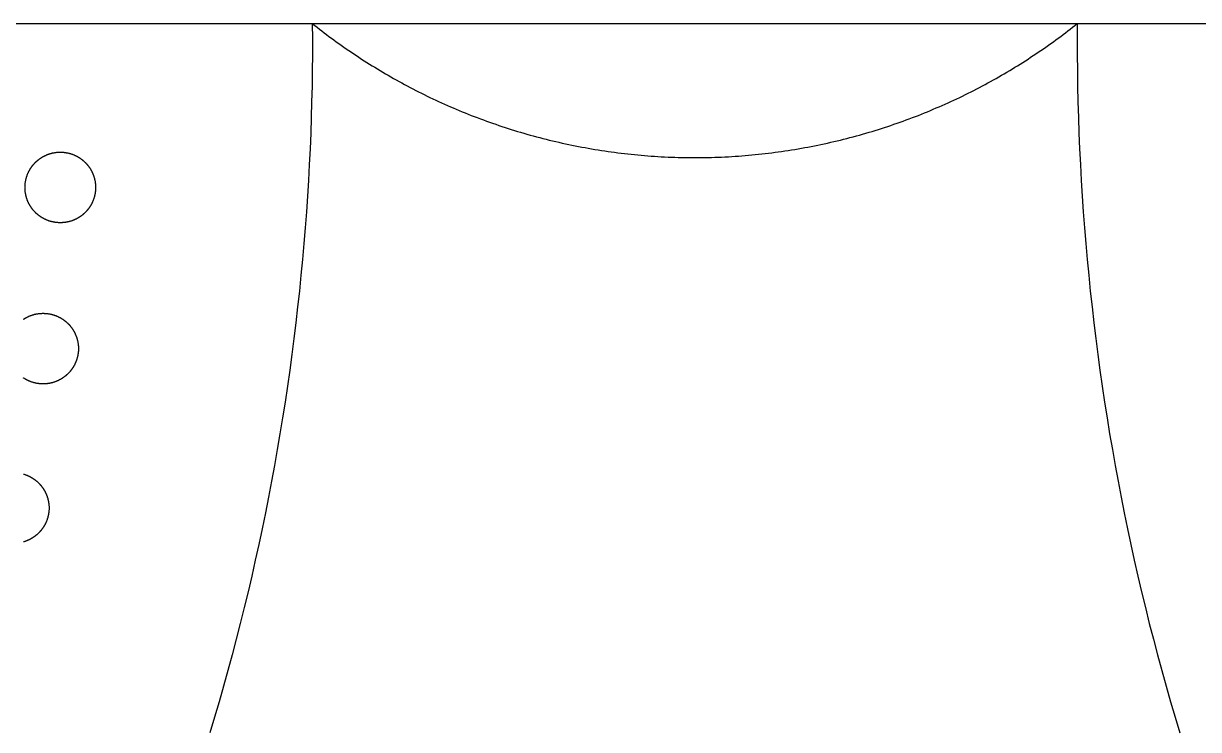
# Model space of a CAD drawing. Extents: x -111 to 2985, y -118 to 122.
# Drawn here: x -62.23 to -42.84, y -53.96 to -42.31 of the extents above; entities that cross this region are included whole.
import ezdxf

# ---------------------------------------------------------------- set-up
doc = ezdxf.new("R2010")
doc.units = 0
doc.layers.add('LAYER_03', color=5, linetype='CONTINUOUS')

msp = doc.modelspace()

# ---------------------------------------------------------------- linework, layer by layer
at = {"layer": 'LAYER_03'}
for points in [[(-110.839, -42.31), (-31.256, -42.31)], [(-57.464, -42.31), (-57.463, -42.567), (-57.463, -42.825), (-57.465, -43.083), (-57.469, -43.342), (-57.475, -43.601), (-57.482, -43.86), (-57.491, -44.119), (-57.502, -44.379), (-57.514, -44.639), (-57.529, -44.899), (-57.545, -45.16), (-57.562, -45.42), (-57.582, -45.681), (-57.603, -45.942), (-57.626, -46.203), (-57.651, -46.465), (-57.678, -46.726), (-57.706, -46.987), (-57.736, -47.249), (-57.768, -47.511), (-57.802, -47.772), (-57.837, -48.034), (-57.875, -48.296), (-57.914, -48.557), (-57.955, -48.819), (-57.998, -49.081), (-58.042, -49.342), (-58.089, -49.604), (-58.137, -49.865), (-58.187, -50.127), (-58.239, -50.388), (-58.292, -50.649), (-58.348, -50.909), (-58.405, -51.17), (-58.464, -51.43), (-58.525, -51.691), (-58.587, -51.95), (-58.652, -52.21), (-58.718, -52.469), (-58.786, -52.729), (-58.856, -52.987), (-58.928, -53.246), (-59.001, -53.504), (-59.077, -53.761), (-59.154, -54.018)], [(-57.464, -42.31), (-57.425, -42.341), (-57.386, -42.371), (-57.347, -42.402), (-57.308, -42.432), (-57.269, -42.462), (-57.229, -42.492), (-57.189, -42.522), (-57.149, -42.552), (-57.109, -42.581), (-57.068, -42.611), (-57.027, -42.64), (-56.986, -42.669), (-56.945, -42.698), (-56.904, -42.727), (-56.862, -42.756), (-56.82, -42.784), (-56.778, -42.812), (-56.736, -42.84), (-56.694, -42.868), (-56.651, -42.896), (-56.608, -42.924), (-56.565, -42.951), (-56.522, -42.979), (-56.479, -43.006), (-56.435, -43.033), (-56.391, -43.059), (-56.347, -43.086), (-56.303, -43.112), (-56.258, -43.138), (-56.214, -43.164), (-56.169, -43.19), (-56.124, -43.216), (-56.079, -43.241), (-56.033, -43.266), (-55.988, -43.291), (-55.942, -43.316), (-55.896, -43.341), (-55.85, -43.365), (-55.804, -43.389), (-55.757, -43.413), (-55.711, -43.437), (-55.664, -43.46), (-55.617, -43.484), (-55.569, -43.507), (-55.522, -43.53), (-55.474, -43.552), (-55.427, -43.575), (-55.379, -43.597), (-55.331, -43.619), (-55.283, -43.641), (-55.234, -43.662), (-55.186, -43.683), (-55.137, -43.704), (-55.088, -43.725), (-55.039, -43.746), (-54.99, -43.766), (-54.94, -43.786), (-54.891, -43.806), (-54.841, -43.826), (-54.791, -43.845), (-54.741, -43.864), (-54.691, -43.883), (-54.641, -43.902), (-54.59, -43.92), (-54.54, -43.939), (-54.489, -43.956), (-54.438, -43.974), (-54.387, -43.992), (-54.336, -44.009), (-54.284, -44.026), (-54.233, -44.042), (-54.182, -44.058), (-54.13, -44.075), (-54.078, -44.09), (-54.026, -44.106), (-53.974, -44.121), (-53.922, -44.136), (-53.87, -44.151), (-53.817, -44.165), (-53.765, -44.18), (-53.712, -44.194), (-53.659, -44.207), (-53.606, -44.221), (-53.553, -44.234), (-53.5, -44.247), (-53.447, -44.259), (-53.394, -44.271), (-53.341, -44.283), (-53.287, -44.295), (-53.233, -44.307), (-53.18, -44.318), (-53.126, -44.329), (-53.072, -44.339), (-53.018, -44.349), (-52.964, -44.359), (-52.91, -44.369), (-52.856, -44.379), (-52.802, -44.388), (-52.748, -44.397), (-52.693, -44.405), (-52.639, -44.413), (-52.584, -44.421), (-52.53, -44.429), (-52.475, -44.436), (-52.42, -44.443), (-52.366, -44.45), (-52.311, -44.457), (-52.256, -44.463), (-52.201, -44.469), (-52.146, -44.474), (-52.091, -44.48), (-52.036, -44.485), (-51.981, -44.489), (-51.926, -44.494), (-51.871, -44.498), (-51.816, -44.501), (-51.76, -44.505), (-51.705, -44.508), (-51.65, -44.511), (-51.594, -44.514), (-51.539, -44.516), (-51.484, -44.518), (-51.429, -44.52), (-51.373, -44.521), (-51.318, -44.522), (-51.262, -44.523), (-51.207, -44.523), (-51.152, -44.523), (-51.096, -44.523), (-51.041, -44.523), (-50.986, -44.522), (-50.93, -44.521), (-50.875, -44.52), (-50.82, -44.518), (-50.764, -44.516), (-50.709, -44.514), (-50.654, -44.511), (-50.598, -44.508), (-50.543, -44.505), (-50.488, -44.501), (-50.433, -44.498), (-50.378, -44.494), (-50.322, -44.489), (-50.267, -44.485), (-50.212, -44.48), (-50.157, -44.474), (-50.102, -44.469), (-50.047, -44.463), (-49.993, -44.457), (-49.938, -44.45), (-49.883, -44.443), (-49.828, -44.436), (-49.774, -44.429), (-49.719, -44.421), (-49.665, -44.413), (-49.61, -44.405), (-49.556, -44.397), (-49.502, -44.388), (-49.447, -44.379), (-49.393, -44.369), (-49.339, -44.359), (-49.285, -44.349), (-49.231, -44.339), (-49.177, -44.329), (-49.124, -44.318), (-49.07, -44.307), (-49.016, -44.295), (-48.963, -44.283), (-48.909, -44.271), (-48.856, -44.259), (-48.803, -44.247), (-48.75, -44.234), (-48.697, -44.221), (-48.644, -44.207), (-48.591, -44.194), (-48.539, -44.18), (-48.486, -44.165), (-48.434, -44.151), (-48.382, -44.136), (-48.329, -44.121), (-48.277, -44.106), (-48.225, -44.09), (-48.174, -44.075), (-48.122, -44.058), (-48.07, -44.042), (-48.019, -44.026), (-47.968, -44.009), (-47.916, -43.992), (-47.865, -43.974), (-47.815, -43.956), (-47.764, -43.939), (-47.713, -43.92), (-47.663, -43.902), (-47.612, -43.883), (-47.562, -43.864), (-47.512, -43.845), (-47.462, -43.826), (-47.413, -43.806), (-47.363, -43.786), (-47.314, -43.766), (-47.265, -43.746), (-47.216, -43.725), (-47.167, -43.704), (-47.118, -43.683), (-47.069, -43.662), (-47.021, -43.641), (-46.973, -43.619), (-46.925, -43.597), (-46.877, -43.575), (-46.829, -43.552), (-46.781, -43.53), (-46.734, -43.507), (-46.687, -43.484), (-46.64, -43.46), (-46.593, -43.437), (-46.546, -43.413), (-46.5, -43.389), (-46.453, -43.365), (-46.407, -43.341), (-46.361, -43.316), (-46.316, -43.291), (-46.27, -43.266), (-46.225, -43.241), (-46.179, -43.216), (-46.134, -43.19), (-46.09, -43.164), (-46.045, -43.138), (-46.001, -43.112), (-45.956, -43.086), (-45.912, -43.059), (-45.868, -43.033), (-45.825, -43.006), (-45.781, -42.979), (-45.738, -42.951), (-45.695, -42.924), (-45.652, -42.896), (-45.61, -42.868), (-45.567, -42.84), (-45.525, -42.812), (-45.483, -42.784), (-45.441, -42.756), (-45.4, -42.727), (-45.358, -42.698), (-45.317, -42.669), (-45.276, -42.64), (-45.235, -42.611), (-45.195, -42.581), (-45.155, -42.552), (-45.114, -42.522), (-45.075, -42.492), (-45.035, -42.462), (-44.995, -42.432), (-44.956, -42.402), (-44.917, -42.371), (-44.878, -42.341), (-44.84, -42.31)], [(-44.84, -42.31), (-44.841, -42.567), (-44.84, -42.825), (-44.838, -43.083), (-44.834, -43.342), (-44.829, -43.601), (-44.821, -43.86), (-44.812, -44.119), (-44.802, -44.379), (-44.789, -44.639), (-44.775, -44.899), (-44.759, -45.16), (-44.741, -45.42), (-44.721, -45.681), (-44.7, -45.942), (-44.677, -46.203), (-44.652, -46.465), (-44.626, -46.726), (-44.597, -46.987), (-44.567, -47.249), (-44.535, -47.511), (-44.501, -47.772), (-44.466, -48.034), (-44.429, -48.296), (-44.389, -48.557), (-44.349, -48.819), (-44.306, -49.081), (-44.261, -49.342), (-44.215, -49.604), (-44.167, -49.865), (-44.117, -50.127), (-44.065, -50.388), (-44.011, -50.649), (-43.956, -50.909), (-43.899, -51.17), (-43.84, -51.43), (-43.779, -51.691), (-43.716, -51.95), (-43.652, -52.21), (-43.585, -52.469), (-43.517, -52.729), (-43.447, -52.987), (-43.375, -53.246), (-43.302, -53.504), (-43.227, -53.761), (-43.15, -54.018)], [(-62.231, -47.192), (-62.228, -47.19), (-62.225, -47.188), (-62.222, -47.186), (-62.219, -47.184), (-62.216, -47.182), (-62.213, -47.18), (-62.209, -47.178), (-62.206, -47.176), (-62.203, -47.174), (-62.2, -47.173), (-62.197, -47.171), (-62.193, -47.169), (-62.19, -47.167), (-62.187, -47.165), (-62.184, -47.163), (-62.18, -47.162), (-62.177, -47.16), (-62.174, -47.158), (-62.171, -47.157), (-62.167, -47.155), (-62.164, -47.153), (-62.161, -47.152), (-62.157, -47.15), (-62.154, -47.149), (-62.148, -47.145), (-62.141, -47.143), (-62.134, -47.14), (-62.127, -47.137), (-62.121, -47.134), (-62.114, -47.131), (-62.107, -47.129), (-62.101, -47.127), (-62.094, -47.124), (-62.087, -47.122), (-62.08, -47.12), (-62.073, -47.118), (-62.067, -47.116), (-62.06, -47.114), (-62.053, -47.112), (-62.046, -47.11), (-62.039, -47.109), (-62.033, -47.107), (-62.026, -47.106), (-62.019, -47.104), (-62.012, -47.103), (-62.006, -47.102), (-61.999, -47.101), (-61.992, -47.1), (-61.985, -47.099), (-61.979, -47.098), (-61.972, -47.097), (-61.965, -47.096), (-61.959, -47.096), (-61.952, -47.095), (-61.945, -47.095), (-61.939, -47.094), (-61.932, -47.094), (-61.926, -47.094), (-61.919, -47.093), (-61.913, -47.093), (-61.906, -47.093), (-61.9, -47.093), (-61.893, -47.093), (-61.887, -47.094), (-61.88, -47.094), (-61.874, -47.094), (-61.867, -47.095), (-61.861, -47.095), (-61.854, -47.096), (-61.847, -47.096), (-61.841, -47.097), (-61.834, -47.098), (-61.827, -47.099), (-61.82, -47.1), (-61.814, -47.101), (-61.807, -47.102), (-61.8, -47.103), (-61.793, -47.104), (-61.787, -47.106), (-61.78, -47.107), (-61.773, -47.109), (-61.766, -47.11), (-61.76, -47.112), (-61.753, -47.114), (-61.746, -47.116), (-61.739, -47.118), (-61.732, -47.12), (-61.726, -47.122), (-61.719, -47.124), (-61.712, -47.127), (-61.705, -47.129), (-61.699, -47.131), (-61.692, -47.134), (-61.685, -47.137), (-61.678, -47.14), (-61.672, -47.143), (-61.665, -47.145), (-61.658, -47.149), (-61.655, -47.15), (-61.652, -47.152), (-61.648, -47.153), (-61.645, -47.155), (-61.642, -47.157), (-61.639, -47.158), (-61.635, -47.16), (-61.632, -47.162), (-61.629, -47.163), (-61.626, -47.165), (-61.622, -47.167), (-61.619, -47.169), (-61.616, -47.171), (-61.613, -47.173), (-61.61, -47.174), (-61.606, -47.176), (-61.603, -47.178), (-61.6, -47.18), (-61.597, -47.182), (-61.594, -47.184), (-61.591, -47.186), (-61.587, -47.188), (-61.584, -47.19), (-61.581, -47.192), (-61.578, -47.194), (-61.575, -47.197), (-61.572, -47.199), (-61.569, -47.201), (-61.566, -47.203), (-61.563, -47.205), (-61.56, -47.207), (-61.557, -47.21), (-61.554, -47.212), (-61.551, -47.214), (-61.548, -47.216), (-61.545, -47.219), (-61.542, -47.221), (-61.539, -47.224), (-61.536, -47.226), (-61.533, -47.228), (-61.53, -47.231), (-61.527, -47.233), (-61.525, -47.236), (-61.522, -47.238), (-61.519, -47.241), (-61.516, -47.243), (-61.513, -47.246), (-61.511, -47.248), (-61.508, -47.251), (-61.505, -47.253), (-61.502, -47.256), (-61.5, -47.259), (-61.497, -47.261), (-61.494, -47.264), (-61.492, -47.267), (-61.489, -47.269), (-61.486, -47.272), (-61.484, -47.275), (-61.481, -47.277), (-61.479, -47.28), (-61.476, -47.283), (-61.473, -47.286), (-61.471, -47.289), (-61.468, -47.291), (-61.466, -47.294), (-61.464, -47.297), (-61.461, -47.3), (-61.459, -47.303), (-61.456, -47.306), (-61.454, -47.309), (-61.452, -47.312), (-61.449, -47.314), (-61.447, -47.317), (-61.445, -47.32), (-61.442, -47.323), (-61.44, -47.326), (-61.438, -47.329), (-61.436, -47.332), (-61.433, -47.335), (-61.431, -47.338), (-61.429, -47.342), (-61.427, -47.345), (-61.425, -47.348), (-61.423, -47.351), (-61.421, -47.354), (-61.419, -47.357), (-61.417, -47.36), (-61.415, -47.363), (-61.413, -47.366), (-61.411, -47.37), (-61.409, -47.373), (-61.407, -47.376), (-61.405, -47.379), (-61.403, -47.382), (-61.401, -47.386), (-61.399, -47.389), (-61.397, -47.392), (-61.396, -47.395), (-61.394, -47.398), (-61.392, -47.402), (-61.39, -47.405), (-61.389, -47.408), (-61.387, -47.412), (-61.385, -47.415), (-61.384, -47.418), (-61.382, -47.421), (-61.381, -47.425), (-61.379, -47.428), (-61.376, -47.435), (-61.373, -47.441), (-61.37, -47.448), (-61.367, -47.455), (-61.365, -47.461), (-61.362, -47.468), (-61.359, -47.475), (-61.357, -47.482), (-61.355, -47.488), (-61.352, -47.495), (-61.35, -47.502), (-61.348, -47.509), (-61.346, -47.516), (-61.344, -47.522), (-61.342, -47.529), (-61.341, -47.536), (-61.339, -47.543), (-61.337, -47.55), (-61.336, -47.556), (-61.335, -47.563), (-61.333, -47.57), (-61.332, -47.577), (-61.331, -47.583), (-61.33, -47.59), (-61.329, -47.597), (-61.328, -47.604), (-61.327, -47.61), (-61.327, -47.617), (-61.326, -47.624), (-61.325, -47.63), (-61.325, -47.637), (-61.325, -47.643), (-61.324, -47.65), (-61.324, -47.656), (-61.324, -47.663), (-61.324, -47.669), (-61.324, -47.676), (-61.324, -47.682), (-61.324, -47.689), (-61.324, -47.695), (-61.324, -47.702), (-61.325, -47.708), (-61.325, -47.715), (-61.325, -47.722), (-61.326, -47.728), (-61.327, -47.735), (-61.327, -47.742), (-61.328, -47.748), (-61.329, -47.755), (-61.33, -47.762), (-61.331, -47.768), (-61.332, -47.775), (-61.333, -47.782), (-61.335, -47.789), (-61.336, -47.795), (-61.337, -47.802), (-61.339, -47.809), (-61.341, -47.816), (-61.342, -47.823), (-61.344, -47.829), (-61.346, -47.836), (-61.348, -47.843), (-61.35, -47.85), (-61.352, -47.857), (-61.355, -47.863), (-61.357, -47.87), (-61.359, -47.877), (-61.362, -47.884), (-61.365, -47.89), (-61.367, -47.897), (-61.37, -47.904), (-61.373, -47.91), (-61.376, -47.917), (-61.379, -47.924), (-61.381, -47.927), (-61.382, -47.93), (-61.384, -47.934), (-61.385, -47.937), (-61.387, -47.94), (-61.389, -47.943), (-61.39, -47.947), (-61.392, -47.95), (-61.394, -47.953), (-61.396, -47.957), (-61.397, -47.96), (-61.399, -47.963), (-61.401, -47.966), (-61.403, -47.969), (-61.405, -47.973), (-61.407, -47.976), (-61.409, -47.979), (-61.411, -47.982), (-61.413, -47.985), (-61.415, -47.988), (-61.417, -47.992), (-61.419, -47.995), (-61.421, -47.998), (-61.423, -48.001), (-61.425, -48.004), (-61.427, -48.007), (-61.429, -48.01), (-61.431, -48.013), (-61.433, -48.016), (-61.436, -48.019), (-61.438, -48.022), (-61.44, -48.025), (-61.442, -48.028), (-61.445, -48.031), (-61.447, -48.034), (-61.449, -48.037), (-61.452, -48.04), (-61.454, -48.043), (-61.456, -48.046), (-61.459, -48.049), (-61.461, -48.052), (-61.464, -48.055), (-61.466, -48.058), (-61.468, -48.06), (-61.471, -48.063), (-61.473, -48.066), (-61.476, -48.069), (-61.479, -48.072), (-61.481, -48.074), (-61.484, -48.077), (-61.486, -48.08), (-61.489, -48.083), (-61.492, -48.085), (-61.494, -48.088), (-61.497, -48.091), (-61.5, -48.093), (-61.502, -48.096), (-61.505, -48.098), (-61.508, -48.101), (-61.511, -48.104), (-61.513, -48.106), (-61.516, -48.109), (-61.519, -48.111), (-61.522, -48.114), (-61.525, -48.116), (-61.527, -48.119), (-61.53, -48.121), (-61.533, -48.123), (-61.536, -48.126), (-61.539, -48.128), (-61.542, -48.131), (-61.545, -48.133), (-61.548, -48.135), (-61.551, -48.138), (-61.554, -48.14), (-61.557, -48.142), (-61.56, -48.144), (-61.563, -48.147), (-61.566, -48.149), (-61.569, -48.151), (-61.572, -48.153), (-61.575, -48.155), (-61.578, -48.157), (-61.581, -48.159), (-61.584, -48.162), (-61.587, -48.164), (-61.591, -48.166), (-61.594, -48.168), (-61.597, -48.17), (-61.6, -48.172), (-61.603, -48.174), (-61.606, -48.175), (-61.61, -48.177), (-61.613, -48.179), (-61.616, -48.181), (-61.619, -48.183), (-61.622, -48.185), (-61.626, -48.187), (-61.629, -48.188), (-61.632, -48.19), (-61.635, -48.192), (-61.639, -48.193), (-61.642, -48.195), (-61.645, -48.197), (-61.648, -48.198), (-61.652, -48.2), (-61.655, -48.202), (-61.658, -48.203), (-61.665, -48.206), (-61.672, -48.209), (-61.678, -48.212), (-61.685, -48.215), (-61.692, -48.218), (-61.699, -48.22), (-61.705, -48.223), (-61.712, -48.225), (-61.719, -48.228), (-61.726, -48.23), (-61.732, -48.232), (-61.739, -48.234), (-61.746, -48.236), (-61.753, -48.238), (-61.76, -48.24), (-61.766, -48.241), (-61.773, -48.243), (-61.78, -48.245), (-61.787, -48.246), (-61.793, -48.248), (-61.8, -48.249), (-61.807, -48.25), (-61.814, -48.251), (-61.82, -48.252), (-61.827, -48.253), (-61.834, -48.254), (-61.841, -48.255), (-61.847, -48.256), (-61.854, -48.256), (-61.861, -48.257), (-61.867, -48.257), (-61.874, -48.258), (-61.88, -48.258), (-61.887, -48.258), (-61.893, -48.258), (-61.9, -48.259), (-61.906, -48.259), (-61.913, -48.259), (-61.919, -48.258), (-61.926, -48.258), (-61.932, -48.258), (-61.939, -48.258), (-61.945, -48.257), (-61.952, -48.257), (-61.959, -48.256), (-61.965, -48.256), (-61.972, -48.255), (-61.979, -48.254), (-61.985, -48.253), (-61.992, -48.252), (-61.999, -48.251), (-62.006, -48.25), (-62.012, -48.249), (-62.019, -48.248), (-62.026, -48.246), (-62.033, -48.245), (-62.039, -48.243), (-62.046, -48.241), (-62.053, -48.24), (-62.06, -48.238), (-62.067, -48.236), (-62.073, -48.234), (-62.08, -48.232), (-62.087, -48.23), (-62.094, -48.228), (-62.101, -48.225), (-62.107, -48.223), (-62.114, -48.22), (-62.121, -48.218), (-62.127, -48.215), (-62.134, -48.212), (-62.141, -48.209), (-62.148, -48.206), (-62.154, -48.203), (-62.157, -48.202), (-62.161, -48.2), (-62.164, -48.198), (-62.167, -48.197), (-62.171, -48.195), (-62.174, -48.193), (-62.177, -48.192), (-62.18, -48.19), (-62.184, -48.188), (-62.187, -48.187), (-62.19, -48.185), (-62.193, -48.183), (-62.197, -48.181), (-62.2, -48.179), (-62.203, -48.177), (-62.206, -48.175), (-62.209, -48.174), (-62.213, -48.172), (-62.216, -48.17), (-62.219, -48.168), (-62.222, -48.166), (-62.225, -48.164), (-62.228, -48.162), (-62.231, -48.159)], [(-62.231, -49.746), (-62.224, -49.748), (-62.217, -49.75), (-62.21, -49.752), (-62.204, -49.755), (-62.197, -49.757), (-62.19, -49.759), (-62.183, -49.762), (-62.177, -49.765), (-62.17, -49.767), (-62.163, -49.77), (-62.157, -49.773), (-62.15, -49.776), (-62.143, -49.779), (-62.14, -49.781), (-62.137, -49.782), (-62.133, -49.784), (-62.13, -49.785), (-62.127, -49.787), (-62.124, -49.789), (-62.12, -49.791), (-62.117, -49.792), (-62.114, -49.794), (-62.11, -49.796), (-62.107, -49.798), (-62.104, -49.799), (-62.101, -49.801), (-62.098, -49.803), (-62.094, -49.805), (-62.091, -49.807), (-62.088, -49.809), (-62.085, -49.811), (-62.082, -49.813), (-62.079, -49.815), (-62.075, -49.817), (-62.072, -49.819), (-62.069, -49.821), (-62.066, -49.823), (-62.063, -49.825), (-62.06, -49.827), (-62.057, -49.829), (-62.054, -49.831), (-62.051, -49.834), (-62.048, -49.836), (-62.045, -49.838), (-62.042, -49.84), (-62.039, -49.842), (-62.036, -49.845), (-62.033, -49.847), (-62.03, -49.849), (-62.027, -49.852), (-62.024, -49.854), (-62.021, -49.856), (-62.018, -49.859), (-62.015, -49.861), (-62.012, -49.864), (-62.009, -49.866), (-62.007, -49.869), (-62.004, -49.871), (-62.001, -49.874), (-61.998, -49.876), (-61.995, -49.879), (-61.993, -49.881), (-61.99, -49.884), (-61.987, -49.886), (-61.984, -49.889), (-61.982, -49.892), (-61.979, -49.894), (-61.976, -49.897), (-61.974, -49.9), (-61.971, -49.902), (-61.969, -49.905), (-61.966, -49.908), (-61.963, -49.911), (-61.961, -49.913), (-61.958, -49.916), (-61.956, -49.919), (-61.953, -49.922), (-61.951, -49.925), (-61.948, -49.928), (-61.946, -49.93), (-61.944, -49.933), (-61.941, -49.936), (-61.939, -49.939), (-61.936, -49.942), (-61.934, -49.945), (-61.932, -49.948), (-61.929, -49.951), (-61.927, -49.954), (-61.925, -49.957), (-61.923, -49.96), (-61.92, -49.963), (-61.918, -49.966), (-61.916, -49.969), (-61.914, -49.972), (-61.912, -49.975), (-61.91, -49.978), (-61.908, -49.981), (-61.905, -49.984), (-61.903, -49.988), (-61.901, -49.991), (-61.899, -49.994), (-61.897, -49.997), (-61.895, -50), (-61.893, -50.003), (-61.892, -50.006), (-61.89, -50.01), (-61.888, -50.013), (-61.886, -50.016), (-61.884, -50.019), (-61.882, -50.023), (-61.88, -50.026), (-61.879, -50.029), (-61.877, -50.032), (-61.875, -50.036), (-61.874, -50.039), (-61.872, -50.042), (-61.87, -50.045), (-61.869, -50.049), (-61.867, -50.052), (-61.865, -50.055), (-61.864, -50.059), (-61.861, -50.065), (-61.858, -50.072), (-61.855, -50.079), (-61.852, -50.085), (-61.849, -50.092), (-61.847, -50.099), (-61.844, -50.105), (-61.842, -50.112), (-61.839, -50.119), (-61.837, -50.126), (-61.835, -50.132), (-61.833, -50.139), (-61.831, -50.146), (-61.829, -50.153), (-61.827, -50.16), (-61.826, -50.166), (-61.824, -50.173), (-61.822, -50.18), (-61.821, -50.187), (-61.819, -50.194), (-61.818, -50.2), (-61.817, -50.207), (-61.816, -50.214), (-61.815, -50.221), (-61.814, -50.227), (-61.813, -50.234), (-61.812, -50.241), (-61.811, -50.247), (-61.811, -50.254), (-61.81, -50.261), (-61.81, -50.267), (-61.809, -50.274), (-61.809, -50.28), (-61.809, -50.287), (-61.809, -50.293), (-61.808, -50.3), (-61.808, -50.306), (-61.808, -50.313), (-61.809, -50.319), (-61.809, -50.326), (-61.809, -50.332), (-61.809, -50.339), (-61.81, -50.346), (-61.81, -50.352), (-61.811, -50.359), (-61.811, -50.365), (-61.812, -50.372), (-61.813, -50.379), (-61.814, -50.385), (-61.815, -50.392), (-61.816, -50.399), (-61.817, -50.406), (-61.818, -50.412), (-61.819, -50.419), (-61.821, -50.426), (-61.822, -50.433), (-61.824, -50.44), (-61.826, -50.446), (-61.827, -50.453), (-61.829, -50.46), (-61.831, -50.467), (-61.833, -50.474), (-61.835, -50.48), (-61.837, -50.487), (-61.839, -50.494), (-61.842, -50.501), (-61.844, -50.507), (-61.847, -50.514), (-61.849, -50.521), (-61.852, -50.528), (-61.855, -50.534), (-61.858, -50.541), (-61.861, -50.548), (-61.864, -50.554), (-61.865, -50.558), (-61.867, -50.561), (-61.869, -50.564), (-61.87, -50.567), (-61.872, -50.571), (-61.874, -50.574), (-61.875, -50.577), (-61.877, -50.581), (-61.879, -50.584), (-61.88, -50.587), (-61.882, -50.59), (-61.884, -50.594), (-61.886, -50.597), (-61.888, -50.6), (-61.89, -50.603), (-61.892, -50.606), (-61.893, -50.609), (-61.895, -50.613), (-61.897, -50.616), (-61.899, -50.619), (-61.901, -50.622), (-61.903, -50.625), (-61.905, -50.628), (-61.908, -50.631), (-61.91, -50.635), (-61.912, -50.638), (-61.914, -50.641), (-61.916, -50.644), (-61.918, -50.647), (-61.92, -50.65), (-61.923, -50.653), (-61.925, -50.656), (-61.927, -50.659), (-61.929, -50.662), (-61.932, -50.665), (-61.934, -50.668), (-61.936, -50.671), (-61.939, -50.674), (-61.941, -50.677), (-61.944, -50.679), (-61.946, -50.682), (-61.948, -50.685), (-61.951, -50.688), (-61.953, -50.691), (-61.956, -50.694), (-61.958, -50.697), (-61.961, -50.699), (-61.963, -50.702), (-61.966, -50.705), (-61.969, -50.708), (-61.971, -50.71), (-61.974, -50.713), (-61.976, -50.716), (-61.979, -50.718), (-61.982, -50.721), (-61.984, -50.724), (-61.987, -50.726), (-61.99, -50.729), (-61.993, -50.732), (-61.995, -50.734), (-61.998, -50.737), (-62.001, -50.739), (-62.004, -50.742), (-62.007, -50.744), (-62.009, -50.747), (-62.012, -50.749), (-62.015, -50.752), (-62.018, -50.754), (-62.021, -50.756), (-62.024, -50.759), (-62.027, -50.761), (-62.03, -50.763), (-62.033, -50.766), (-62.036, -50.768), (-62.039, -50.77), (-62.042, -50.773), (-62.045, -50.775), (-62.048, -50.777), (-62.051, -50.779), (-62.054, -50.781), (-62.057, -50.784), (-62.06, -50.786), (-62.063, -50.788), (-62.066, -50.79), (-62.069, -50.792), (-62.072, -50.794), (-62.075, -50.796), (-62.079, -50.798), (-62.082, -50.8), (-62.085, -50.802), (-62.088, -50.804), (-62.091, -50.806), (-62.094, -50.808), (-62.098, -50.81), (-62.101, -50.812), (-62.104, -50.813), (-62.107, -50.815), (-62.11, -50.817), (-62.114, -50.819), (-62.117, -50.821), (-62.12, -50.822), (-62.124, -50.824), (-62.127, -50.826), (-62.13, -50.827), (-62.133, -50.829), (-62.137, -50.831), (-62.14, -50.832), (-62.143, -50.834), (-62.15, -50.837), (-62.157, -50.84), (-62.163, -50.843), (-62.17, -50.845), (-62.177, -50.848), (-62.183, -50.851), (-62.19, -50.853), (-62.197, -50.856), (-62.204, -50.858), (-62.21, -50.86), (-62.217, -50.863), (-62.224, -50.865), (-62.231, -50.867)]]:
    msp.add_lwpolyline(points, dxfattribs=at)
msp.add_lwpolyline([(-62.206, -45.016), (-62.205, -45.01), (-62.205, -45.003), (-62.205, -44.997), (-62.205, -44.99), (-62.205, -44.984), (-62.204, -44.977), (-62.204, -44.97), (-62.203, -44.964), (-62.203, -44.957), (-62.202, -44.95), (-62.201, -44.944), (-62.2, -44.937), (-62.199, -44.93), (-62.198, -44.924), (-62.197, -44.917), (-62.196, -44.91), (-62.194, -44.903), (-62.193, -44.897), (-62.192, -44.89), (-62.19, -44.883), (-62.188, -44.876), (-62.187, -44.869), (-62.185, -44.863), (-62.183, -44.856), (-62.181, -44.849), (-62.179, -44.842), (-62.177, -44.835), (-62.175, -44.829), (-62.172, -44.822), (-62.17, -44.815), (-62.167, -44.808), (-62.165, -44.802), (-62.162, -44.795), (-62.159, -44.788), (-62.156, -44.782), (-62.153, -44.775), (-62.15, -44.768), (-62.149, -44.765), (-62.147, -44.762), (-62.145, -44.758), (-62.144, -44.755), (-62.142, -44.752), (-62.14, -44.748), (-62.139, -44.745), (-62.137, -44.742), (-62.135, -44.739), (-62.133, -44.735), (-62.132, -44.732), (-62.13, -44.729), (-62.128, -44.726), (-62.126, -44.723), (-62.124, -44.719), (-62.122, -44.716), (-62.12, -44.713), (-62.119, -44.71), (-62.117, -44.707), (-62.115, -44.704), (-62.113, -44.7), (-62.111, -44.697), (-62.108, -44.694), (-62.106, -44.691), (-62.104, -44.688), (-62.102, -44.685), (-62.1, -44.682), (-62.098, -44.679), (-62.096, -44.676), (-62.094, -44.673), (-62.091, -44.67), (-62.089, -44.667), (-62.087, -44.664), (-62.085, -44.661), (-62.082, -44.658), (-62.08, -44.655), (-62.078, -44.652), (-62.075, -44.649), (-62.073, -44.646), (-62.07, -44.643), (-62.068, -44.64), (-62.066, -44.637), (-62.063, -44.634), (-62.061, -44.632), (-62.058, -44.629), (-62.056, -44.626), (-62.053, -44.623), (-62.051, -44.62), (-62.048, -44.618), (-62.045, -44.615), (-62.043, -44.612), (-62.04, -44.609), (-62.038, -44.607), (-62.035, -44.604), (-62.032, -44.601), (-62.029, -44.599), (-62.027, -44.596), (-62.024, -44.594), (-62.021, -44.591), (-62.019, -44.588), (-62.016, -44.586), (-62.013, -44.583), (-62.01, -44.581), (-62.007, -44.578), (-62.005, -44.576), (-62.002, -44.573), (-61.999, -44.571), (-61.996, -44.569), (-61.993, -44.566), (-61.99, -44.564), (-61.987, -44.561), (-61.984, -44.559), (-61.981, -44.557), (-61.978, -44.554), (-61.975, -44.552), (-61.972, -44.55), (-61.969, -44.548), (-61.966, -44.545), (-61.963, -44.543), (-61.96, -44.541), (-61.957, -44.539), (-61.954, -44.537), (-61.951, -44.535), (-61.948, -44.533), (-61.945, -44.53), (-61.942, -44.528), (-61.939, -44.526), (-61.935, -44.524), (-61.932, -44.522), (-61.929, -44.52), (-61.926, -44.518), (-61.923, -44.517), (-61.92, -44.515), (-61.916, -44.513), (-61.913, -44.511), (-61.91, -44.509), (-61.907, -44.507), (-61.903, -44.505), (-61.9, -44.504), (-61.897, -44.502), (-61.894, -44.5), (-61.89, -44.499), (-61.887, -44.497), (-61.884, -44.495), (-61.881, -44.494), (-61.877, -44.492), (-61.874, -44.49), (-61.871, -44.489), (-61.864, -44.486), (-61.857, -44.483), (-61.851, -44.48), (-61.844, -44.477), (-61.837, -44.474), (-61.831, -44.472), (-61.824, -44.469), (-61.817, -44.467), (-61.81, -44.464), (-61.804, -44.462), (-61.797, -44.46), (-61.79, -44.458), (-61.783, -44.456), (-61.776, -44.454), (-61.77, -44.452), (-61.763, -44.45), (-61.756, -44.449), (-61.749, -44.447), (-61.742, -44.446), (-61.736, -44.444), (-61.729, -44.443), (-61.722, -44.442), (-61.715, -44.441), (-61.709, -44.44), (-61.702, -44.439), (-61.695, -44.438), (-61.689, -44.437), (-61.682, -44.436), (-61.675, -44.436), (-61.669, -44.435), (-61.662, -44.435), (-61.655, -44.434), (-61.649, -44.434), (-61.642, -44.434), (-61.636, -44.434), (-61.629, -44.433), (-61.623, -44.433), (-61.616, -44.433), (-61.61, -44.434), (-61.603, -44.434), (-61.597, -44.434), (-61.59, -44.434), (-61.584, -44.435), (-61.577, -44.435), (-61.57, -44.436), (-61.564, -44.436), (-61.557, -44.437), (-61.55, -44.438), (-61.544, -44.439), (-61.537, -44.44), (-61.53, -44.441), (-61.524, -44.442), (-61.517, -44.443), (-61.51, -44.444), (-61.503, -44.446), (-61.496, -44.447), (-61.49, -44.449), (-61.483, -44.45), (-61.476, -44.452), (-61.469, -44.454), (-61.463, -44.456), (-61.456, -44.458), (-61.449, -44.46), (-61.442, -44.462), (-61.435, -44.464), (-61.429, -44.467), (-61.422, -44.469), (-61.415, -44.472), (-61.408, -44.474), (-61.402, -44.477), (-61.395, -44.48), (-61.388, -44.483), (-61.382, -44.486), (-61.375, -44.489), (-61.372, -44.49), (-61.368, -44.492), (-61.365, -44.494), (-61.362, -44.495), (-61.358, -44.497), (-61.355, -44.499), (-61.352, -44.5), (-61.349, -44.502), (-61.345, -44.504), (-61.342, -44.505), (-61.339, -44.507), (-61.336, -44.509), (-61.333, -44.511), (-61.329, -44.513), (-61.326, -44.515), (-61.323, -44.517), (-61.32, -44.518), (-61.317, -44.52), (-61.313, -44.522), (-61.31, -44.524), (-61.307, -44.526), (-61.304, -44.528), (-61.301, -44.53), (-61.298, -44.533), (-61.295, -44.535), (-61.292, -44.537), (-61.289, -44.539), (-61.285, -44.541), (-61.282, -44.543), (-61.279, -44.545), (-61.276, -44.548), (-61.273, -44.55), (-61.27, -44.552), (-61.267, -44.554), (-61.264, -44.557), (-61.261, -44.559), (-61.258, -44.561), (-61.256, -44.564), (-61.253, -44.566), (-61.25, -44.569), (-61.247, -44.571), (-61.244, -44.573), (-61.241, -44.576), (-61.238, -44.578), (-61.235, -44.581), (-61.233, -44.583), (-61.23, -44.586), (-61.227, -44.588), (-61.224, -44.591), (-61.222, -44.594), (-61.219, -44.596), (-61.216, -44.599), (-61.213, -44.601), (-61.211, -44.604), (-61.208, -44.607), (-61.206, -44.609), (-61.203, -44.612), (-61.2, -44.615), (-61.198, -44.618), (-61.195, -44.62), (-61.193, -44.623), (-61.19, -44.626), (-61.188, -44.629), (-61.185, -44.632), (-61.183, -44.634), (-61.18, -44.637), (-61.178, -44.64), (-61.175, -44.643), (-61.173, -44.646), (-61.17, -44.649), (-61.168, -44.652), (-61.166, -44.655), (-61.163, -44.658), (-61.161, -44.661), (-61.159, -44.664), (-61.157, -44.667), (-61.154, -44.67), (-61.152, -44.673), (-61.15, -44.676), (-61.148, -44.679), (-61.146, -44.682), (-61.143, -44.685), (-61.141, -44.688), (-61.139, -44.691), (-61.137, -44.694), (-61.135, -44.697), (-61.133, -44.7), (-61.131, -44.704), (-61.129, -44.707), (-61.127, -44.71), (-61.125, -44.713), (-61.123, -44.716), (-61.121, -44.719), (-61.119, -44.723), (-61.118, -44.726), (-61.116, -44.729), (-61.114, -44.732), (-61.112, -44.735), (-61.11, -44.739), (-61.109, -44.742), (-61.107, -44.745), (-61.105, -44.748), (-61.104, -44.752), (-61.102, -44.755), (-61.1, -44.758), (-61.099, -44.762), (-61.097, -44.765), (-61.096, -44.768), (-61.092, -44.775), (-61.089, -44.782), (-61.087, -44.788), (-61.084, -44.795), (-61.081, -44.802), (-61.078, -44.808), (-61.076, -44.815), (-61.073, -44.822), (-61.071, -44.829), (-61.069, -44.835), (-61.067, -44.842), (-61.065, -44.849), (-61.063, -44.856), (-61.061, -44.863), (-61.059, -44.869), (-61.057, -44.876), (-61.056, -44.883), (-61.054, -44.89), (-61.053, -44.897), (-61.051, -44.903), (-61.05, -44.91), (-61.049, -44.917), (-61.048, -44.924), (-61.047, -44.93), (-61.046, -44.937), (-61.045, -44.944), (-61.044, -44.95), (-61.043, -44.957), (-61.043, -44.964), (-61.042, -44.97), (-61.041, -44.977), (-61.041, -44.984), (-61.041, -44.99), (-61.04, -44.997), (-61.04, -45.003), (-61.04, -45.01), (-61.04, -45.016), (-61.04, -45.023), (-61.04, -45.029), (-61.04, -45.036), (-61.041, -45.042), (-61.041, -45.049), (-61.041, -45.055), (-61.042, -45.062), (-61.043, -45.068), (-61.043, -45.075), (-61.044, -45.082), (-61.045, -45.088), (-61.046, -45.095), (-61.047, -45.102), (-61.048, -45.109), (-61.049, -45.115), (-61.05, -45.122), (-61.051, -45.129), (-61.053, -45.136), (-61.054, -45.142), (-61.056, -45.149), (-61.057, -45.156), (-61.059, -45.163), (-61.061, -45.17), (-61.063, -45.176), (-61.065, -45.183), (-61.067, -45.19), (-61.069, -45.197), (-61.071, -45.204), (-61.073, -45.21), (-61.076, -45.217), (-61.078, -45.224), (-61.081, -45.231), (-61.084, -45.237), (-61.087, -45.244), (-61.089, -45.251), (-61.092, -45.257), (-61.096, -45.264), (-61.097, -45.267), (-61.099, -45.271), (-61.1, -45.274), (-61.102, -45.277), (-61.104, -45.28), (-61.105, -45.284), (-61.107, -45.287), (-61.109, -45.29), (-61.11, -45.294), (-61.112, -45.297), (-61.114, -45.3), (-61.116, -45.303), (-61.118, -45.306), (-61.119, -45.31), (-61.121, -45.313), (-61.123, -45.316), (-61.125, -45.319), (-61.127, -45.322), (-61.129, -45.326), (-61.131, -45.329), (-61.133, -45.332), (-61.135, -45.335), (-61.137, -45.338), (-61.139, -45.341), (-61.141, -45.344), (-61.143, -45.347), (-61.146, -45.35), (-61.148, -45.353), (-61.15, -45.357), (-61.152, -45.36), (-61.154, -45.363), (-61.157, -45.366), (-61.159, -45.369), (-61.161, -45.372), (-61.163, -45.375), (-61.166, -45.377), (-61.168, -45.38), (-61.17, -45.383), (-61.173, -45.386), (-61.175, -45.389), (-61.178, -45.392), (-61.18, -45.395), (-61.183, -45.398), (-61.185, -45.401), (-61.188, -45.403), (-61.19, -45.406), (-61.193, -45.409), (-61.195, -45.412), (-61.198, -45.415), (-61.2, -45.417), (-61.203, -45.42), (-61.206, -45.423), (-61.208, -45.425), (-61.211, -45.428), (-61.213, -45.431), (-61.216, -45.433), (-61.219, -45.436), (-61.222, -45.439), (-61.224, -45.441), (-61.227, -45.444), (-61.23, -45.446), (-61.233, -45.449), (-61.235, -45.451), (-61.238, -45.454), (-61.241, -45.456), (-61.244, -45.459), (-61.247, -45.461), (-61.25, -45.464), (-61.253, -45.466), (-61.256, -45.468), (-61.258, -45.471), (-61.261, -45.473), (-61.264, -45.475), (-61.267, -45.478), (-61.27, -45.48), (-61.273, -45.482), (-61.276, -45.485), (-61.279, -45.487), (-61.282, -45.489), (-61.285, -45.491), (-61.289, -45.493), (-61.292, -45.495), (-61.295, -45.498), (-61.298, -45.5), (-61.301, -45.502), (-61.304, -45.504), (-61.307, -45.506), (-61.31, -45.508), (-61.313, -45.51), (-61.317, -45.512), (-61.32, -45.514), (-61.323, -45.516), (-61.326, -45.518), (-61.329, -45.519), (-61.333, -45.521), (-61.336, -45.523), (-61.339, -45.525), (-61.342, -45.527), (-61.345, -45.529), (-61.349, -45.53), (-61.352, -45.532), (-61.355, -45.534), (-61.358, -45.535), (-61.362, -45.537), (-61.365, -45.539), (-61.368, -45.54), (-61.372, -45.542), (-61.375, -45.543), (-61.382, -45.546), (-61.388, -45.549), (-61.395, -45.552), (-61.402, -45.555), (-61.408, -45.558), (-61.415, -45.56), (-61.422, -45.563), (-61.429, -45.565), (-61.435, -45.568), (-61.442, -45.57), (-61.449, -45.572), (-61.456, -45.574), (-61.463, -45.576), (-61.469, -45.578), (-61.476, -45.58), (-61.483, -45.582), (-61.49, -45.583), (-61.496, -45.585), (-61.503, -45.586), (-61.51, -45.588), (-61.517, -45.589), (-61.524, -45.59), (-61.53, -45.591), (-61.537, -45.592), (-61.544, -45.593), (-61.55, -45.594), (-61.557, -45.595), (-61.564, -45.596), (-61.57, -45.596), (-61.577, -45.597), (-61.584, -45.597), (-61.59, -45.598), (-61.597, -45.598), (-61.603, -45.598), (-61.61, -45.599), (-61.616, -45.599), (-61.623, -45.599), (-61.629, -45.599), (-61.636, -45.599), (-61.642, -45.598), (-61.649, -45.598), (-61.655, -45.598), (-61.662, -45.597), (-61.669, -45.597), (-61.675, -45.596), (-61.682, -45.596), (-61.689, -45.595), (-61.695, -45.594), (-61.702, -45.593), (-61.709, -45.592), (-61.715, -45.591), (-61.722, -45.59), (-61.729, -45.589), (-61.736, -45.588), (-61.742, -45.586), (-61.749, -45.585), (-61.756, -45.583), (-61.763, -45.582), (-61.77, -45.58), (-61.776, -45.578), (-61.783, -45.576), (-61.79, -45.574), (-61.797, -45.572), (-61.804, -45.57), (-61.81, -45.568), (-61.817, -45.565), (-61.824, -45.563), (-61.831, -45.56), (-61.837, -45.558), (-61.844, -45.555), (-61.851, -45.552), (-61.857, -45.549), (-61.864, -45.546), (-61.871, -45.543), (-61.874, -45.542), (-61.877, -45.54), (-61.881, -45.539), (-61.884, -45.537), (-61.887, -45.535), (-61.89, -45.534), (-61.894, -45.532), (-61.897, -45.53), (-61.9, -45.529), (-61.903, -45.527), (-61.907, -45.525), (-61.91, -45.523), (-61.913, -45.521), (-61.916, -45.519), (-61.92, -45.518), (-61.923, -45.516), (-61.926, -45.514), (-61.929, -45.512), (-61.932, -45.51), (-61.935, -45.508), (-61.939, -45.506), (-61.942, -45.504), (-61.945, -45.502), (-61.948, -45.5), (-61.951, -45.498), (-61.954, -45.495), (-61.957, -45.493), (-61.96, -45.491), (-61.963, -45.489), (-61.966, -45.487), (-61.969, -45.485), (-61.972, -45.482), (-61.975, -45.48), (-61.978, -45.478), (-61.981, -45.475), (-61.984, -45.473), (-61.987, -45.471), (-61.99, -45.468), (-61.993, -45.466), (-61.996, -45.464), (-61.999, -45.461), (-62.002, -45.459), (-62.005, -45.456), (-62.007, -45.454), (-62.01, -45.451), (-62.013, -45.449), (-62.016, -45.446), (-62.019, -45.444), (-62.021, -45.441), (-62.024, -45.439), (-62.027, -45.436), (-62.029, -45.433), (-62.032, -45.431), (-62.035, -45.428), (-62.038, -45.425), (-62.04, -45.423), (-62.043, -45.42), (-62.045, -45.417), (-62.048, -45.415), (-62.051, -45.412), (-62.053, -45.409), (-62.056, -45.406), (-62.058, -45.403), (-62.061, -45.401), (-62.063, -45.398), (-62.066, -45.395), (-62.068, -45.392), (-62.07, -45.389), (-62.073, -45.386), (-62.075, -45.383), (-62.078, -45.38), (-62.08, -45.377), (-62.082, -45.375), (-62.085, -45.372), (-62.087, -45.369), (-62.089, -45.366), (-62.091, -45.363), (-62.094, -45.36), (-62.096, -45.357), (-62.098, -45.353), (-62.1, -45.35), (-62.102, -45.347), (-62.104, -45.344), (-62.106, -45.341), (-62.108, -45.338), (-62.111, -45.335), (-62.113, -45.332), (-62.115, -45.329), (-62.117, -45.326), (-62.119, -45.322), (-62.12, -45.319), (-62.122, -45.316), (-62.124, -45.313), (-62.126, -45.31), (-62.128, -45.306), (-62.13, -45.303), (-62.132, -45.3), (-62.133, -45.297), (-62.135, -45.294), (-62.137, -45.29), (-62.139, -45.287), (-62.14, -45.284), (-62.142, -45.28), (-62.144, -45.277), (-62.145, -45.274), (-62.147, -45.271), (-62.149, -45.267), (-62.15, -45.264), (-62.153, -45.257), (-62.156, -45.251), (-62.159, -45.244), (-62.162, -45.237), (-62.165, -45.231), (-62.167, -45.224), (-62.17, -45.217), (-62.172, -45.21), (-62.175, -45.204), (-62.177, -45.197), (-62.179, -45.19), (-62.181, -45.183), (-62.183, -45.176), (-62.185, -45.17), (-62.187, -45.163), (-62.188, -45.156), (-62.19, -45.149), (-62.192, -45.142), (-62.193, -45.136), (-62.194, -45.129), (-62.196, -45.122), (-62.197, -45.115), (-62.198, -45.109), (-62.199, -45.102), (-62.2, -45.095), (-62.201, -45.088), (-62.202, -45.082), (-62.203, -45.075), (-62.203, -45.068), (-62.204, -45.062), (-62.204, -45.055), (-62.205, -45.049), (-62.205, -45.042), (-62.205, -45.036), (-62.205, -45.029), (-62.205, -45.023)], close=True, dxfattribs=at)

doc.saveas('drawing.dxf')
